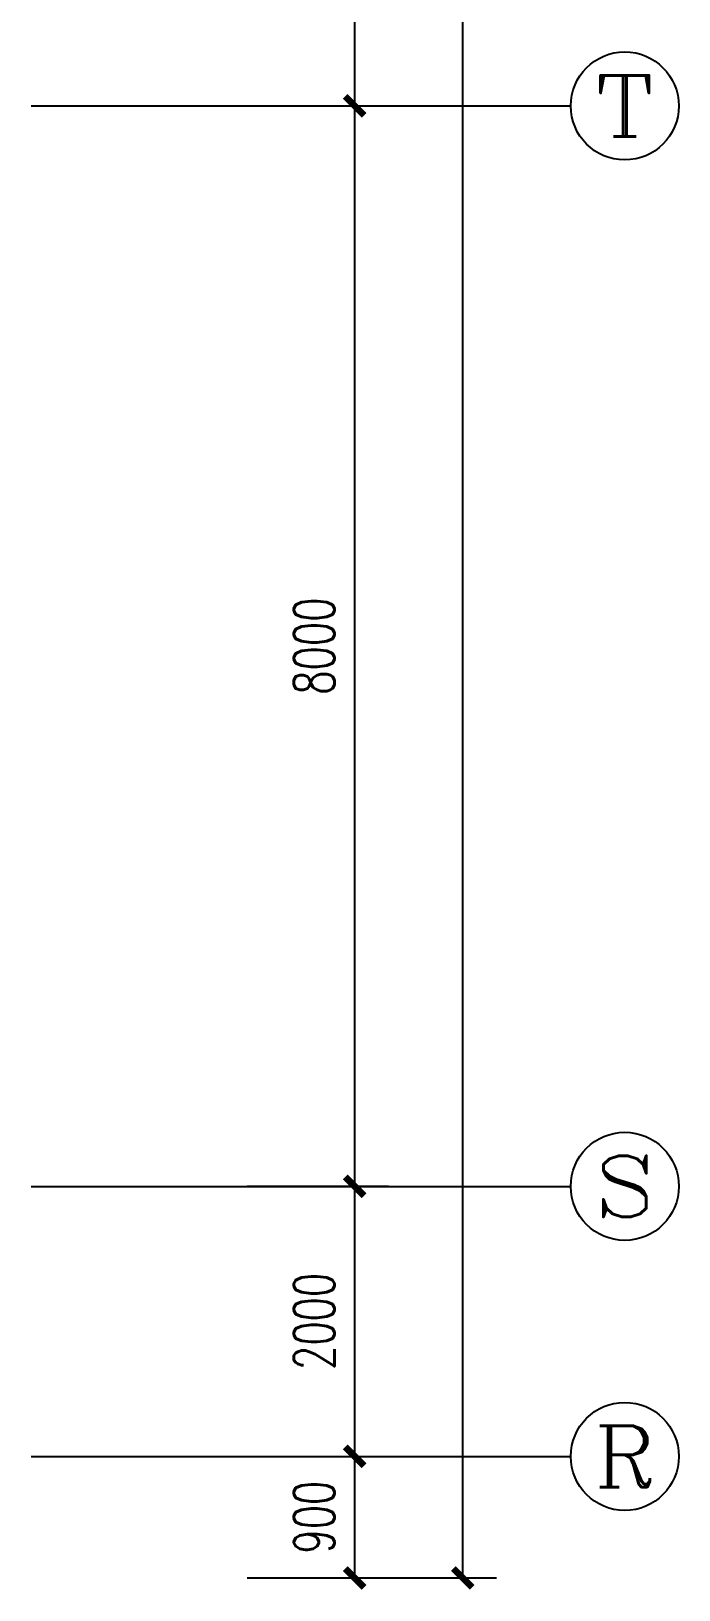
# Model space of a CAD drawing. Extents: x 190999 to 834799, y -200814 to 215286.
# Drawn here: x 403990 to 408785, y -66932 to -55391 of the extents above; entities that cross this region are included whole.
import ezdxf
from ezdxf.enums import TextEntityAlignment as Align

# ---------------------------------------------------------------- set-up
doc = ezdxf.new("R2010")
doc.units = 0
doc.header["$LTSCALE"] = 1000
doc.header["$MEASUREMENT"] = 0
doc.layers.add('AXIS', color=3, linetype='Continuous')
doc.layers.add('AXIS_TEXT', color=7, linetype='Continuous')
doc.styles.add('_TCH_AXIS', font='COMPLEX', dxfattribs={"bigfont": 'GBCBIG'})
doc.styles.add('COMPLEX', font='COMPLEX')
doc.styles.add('DIM_FONT', font='SIMPLEX', dxfattribs={"width": 0.7, "bigfont": 'GBCBIG'})
doc.dimstyles.new('DIMN', dxfattribs={"dimtxt": 300, "dimasz": 100, "dimexe": 250, "dimexo": 300, "dimgap": 150, "dimtad": 1, "dimdec": 0, "dimzin": 0, "dimdsep": 46, "dimtxsty": 'DIM_FONT', "dimblk": 'ARCHTICK', "dimcen": 0.09, "dimclrt": 7, "dimazin": 2, "dimtfac": 1, "dimtdec": 0, "dimtix": 1, "dimtmove": 2, "dimatfit": 3, "dimfxl": 0, "dimtolj": 1, "dimtzin": 0, "dimarcsym": 0})

# ---------------------------------------------------------------- blocks, each defined once
blk = doc.blocks.new('_ArchTick')
at = {"const_width": 0.5}
blk.add_lwpolyline([(-0.7, -0.7), (0.7, 0.7)], dxfattribs=at)
blk = doc.blocks.new('*D1333')
at = {"layer": 'AXIS', "color": 0, "lineweight": -2}
for p, q in [((405590, -65944), (406635, -65944)), ((406385, -66844), (406385, -65944)), ((405590, -66844), (406635, -66844))]:
    blk.add_line(p, q, dxfattribs=at)
at = {"layer": 'Defpoints', "color": 0}
for p in [(405290, -65944), (406385, -65944), (405290, -66844)]:
    blk.add_point(p, dxfattribs=at)
at = {"layer": 'AXIS', "color": 0, "lineweight": -2, "xscale": 100, "yscale": 100, "zscale": 100}
for p, rotation in [((406385, -65944), 90), ((406385, -66844), 270)]:
    blk.add_blockref('_ArchTick', p, dxfattribs=dict(at, rotation=rotation))
at = {"layer": 'AXIS', "color": 7, "insert": (406085, -66394), "char_height": 300, "attachment_point": 5, "rotation": 90, "style": 'DIM_FONT'}
blk.add_mtext('\\A1;900', dxfattribs=at)
blk = doc.blocks.new('*D1334')
at = {"layer": 'AXIS', "color": 0, "lineweight": -2}
for p, q in [((405590, -63944), (406635, -63944)), ((406385, -65944), (406385, -63944)), ((405590, -65944), (406635, -65944))]:
    blk.add_line(p, q, dxfattribs=at)
at = {"layer": 'Defpoints', "color": 0}
for p in [(405290, -63944), (406385, -63944), (405290, -65944)]:
    blk.add_point(p, dxfattribs=at)
at = {"layer": 'AXIS', "color": 0, "lineweight": -2, "xscale": 100, "yscale": 100, "zscale": 100}
for p, rotation in [((406385, -63944), 90), ((406385, -65944), 270)]:
    blk.add_blockref('_ArchTick', p, dxfattribs=dict(at, rotation=rotation))
at = {"layer": 'AXIS', "color": 7, "insert": (406085, -64944), "char_height": 300, "attachment_point": 5, "rotation": 90, "style": 'DIM_FONT'}
blk.add_mtext('\\A1;2000', dxfattribs=at)
blk = doc.blocks.new('*D1335')
at = {"layer": 'AXIS', "color": 0, "lineweight": -2}
for p, q in [((405590, -55944), (406635, -55944)), ((406385, -63944), (406385, -55944)), ((405590, -63944), (406635, -63944))]:
    blk.add_line(p, q, dxfattribs=at)
at = {"layer": 'Defpoints', "color": 0}
for p in [(405290, -55944), (406385, -55944), (405290, -63944)]:
    blk.add_point(p, dxfattribs=at)
at = {"layer": 'AXIS', "color": 0, "lineweight": -2, "xscale": 100, "yscale": 100, "zscale": 100}
for p, rotation in [((406385, -55944), 90), ((406385, -63944), 270)]:
    blk.add_blockref('_ArchTick', p, dxfattribs=dict(at, rotation=rotation))
at = {"layer": 'AXIS', "color": 7, "insert": (406085, -59944), "char_height": 300, "attachment_point": 5, "rotation": 90, "style": 'DIM_FONT'}
blk.add_mtext('\\A1;8000', dxfattribs=at)
blk = doc.blocks.new('*D1336')
at = {"layer": 'AXIS', "color": 0, "lineweight": -2}
for p, q in [((405590, -51944), (406635, -51944)), ((406385, -55944), (406385, -51944)), ((405590, -55944), (406635, -55944))]:
    blk.add_line(p, q, dxfattribs=at)
at = {"layer": 'Defpoints', "color": 0}
for p in [(405290, -51944), (406385, -51944), (405290, -55944)]:
    blk.add_point(p, dxfattribs=at)
at = {"layer": 'AXIS', "color": 0, "lineweight": -2, "xscale": 100, "yscale": 100, "zscale": 100}
for p, rotation in [((406385, -51944), 90), ((406385, -55944), 270)]:
    blk.add_blockref('_ArchTick', p, dxfattribs=dict(at, rotation=rotation))
at = {"layer": 'AXIS', "color": 7, "insert": (406085, -53944), "char_height": 300, "attachment_point": 5, "rotation": 90, "style": 'DIM_FONT'}
blk.add_mtext('\\A1;4000', dxfattribs=at)
blk = doc.blocks.new('*D1343')
at = {"layer": 'AXIS', "color": 0, "lineweight": -2}
for p, q in [((405590, -41044), (407435, -41044)), ((407185, -66844), (407185, -41044)), ((405590, -66844), (407435, -66844))]:
    blk.add_line(p, q, dxfattribs=at)
at = {"layer": 'Defpoints', "color": 0}
for p in [(405290, -41044), (407185, -41044), (405290, -66844)]:
    blk.add_point(p, dxfattribs=at)
at = {"layer": 'AXIS', "color": 0, "lineweight": -2, "xscale": 100, "yscale": 100, "zscale": 100}
for p, rotation in [((407185, -41044), 90), ((407185, -66844), 270)]:
    blk.add_blockref('_ArchTick', p, dxfattribs=dict(at, rotation=rotation))
at = {"layer": 'AXIS', "color": 7, "insert": (406885, -53944), "char_height": 300, "attachment_point": 5, "rotation": 90, "style": 'DIM_FONT'}
blk.add_mtext('\\A1;25800', dxfattribs=at)
blk = doc.blocks.new('_AXISO')
blk.add_circle((0, 0), 0.5)
at = {"layer": 'AXIS_TEXT', "style": 'COMPLEX', "width": 1.041667}
blk.add_attdef('A', text='', height=0.56, dxfattribs=at).set_placement((-0.25, -0.28), (0.25, -0.28), align=Align.FIT)

msp = doc.modelspace()

# ---------------------------------------------------------------- linework, layer by layer
at = {"layer": 'AXIS'}
for p, q in [((403990.1, -55944.4), (407984.6, -55944.4)), ((403990.1, -63944.4), (407984.6, -63944.4)), ((403990.1, -65944.4), (407984.6, -65944.4))]:
    msp.add_line(p, q, dxfattribs=at)

# ---------------------------------------------------------------- block references
ref = msp.add_blockref('_AXISO', (408384.6, -55944.4), dxfattribs=dict(at, xscale=800, yscale=800, zscale=800))
ref.add_attrib('A', 'T', dxfattribs={"layer": 'AXIS_TEXT', "height": 452.5, "style": '_TCH_AXIS', "width": 1.4}).set_placement((408158.3, -56170.7), (408610.9, -56170.7), align=Align.FIT)
ref = msp.add_blockref('_AXISO', (408384.6, -63944.4), dxfattribs=dict(at, xscale=800, yscale=800, zscale=800))
ref.add_attrib('A', 'S', dxfattribs={"layer": 'AXIS_TEXT', "height": 452.5, "style": '_TCH_AXIS', "width": 1.5}).set_placement((408158.3, -64170.7), (408610.9, -64170.7), align=Align.FIT)
ref = msp.add_blockref('_AXISO', (408384.6, -65944.4), dxfattribs=dict(at, xscale=800, yscale=800, zscale=800))
ref.add_attrib('A', 'R', dxfattribs={"layer": 'AXIS_TEXT', "height": 452.5, "style": '_TCH_AXIS', "width": 1.166667}).set_placement((408158.3, -66170.7), (408610.9, -66170.7), align=Align.FIT)

# ---------------------------------------------------------------- dimensions: what is measured, and where the dimension line sits
for p1, p2, distance, picture, middle in [((405290.1, -66844.4), (405290.1, -41044.4), -1894.4, '*D1343', (406884.6, -53944.4)), ((405290.1, -55944.4), (405290.1, -51944.4), -1094.4, '*D1336', (406084.6, -53944.4)), ((405290.1, -63944.4), (405290.1, -55944.4), -1094.4, '*D1335', (406084.6, -59944.4)), ((405290.1, -65944.4), (405290.1, -63944.4), -1094.4, '*D1334', (406084.6, -64944.4)), ((405290.1, -66844.4), (405290.1, -65944.4), -1094.4, '*D1333', (406084.6, -66394.4))]:
    dim = msp.add_aligned_dim(p1=p1, p2=p2, distance=distance, dimstyle='DIMN', dxfattribs=at)
    dim.commit()
    dim.dimension.update_dxf_attribs({"geometry": picture, "text_midpoint": middle})

doc.saveas('drawing.dxf')
